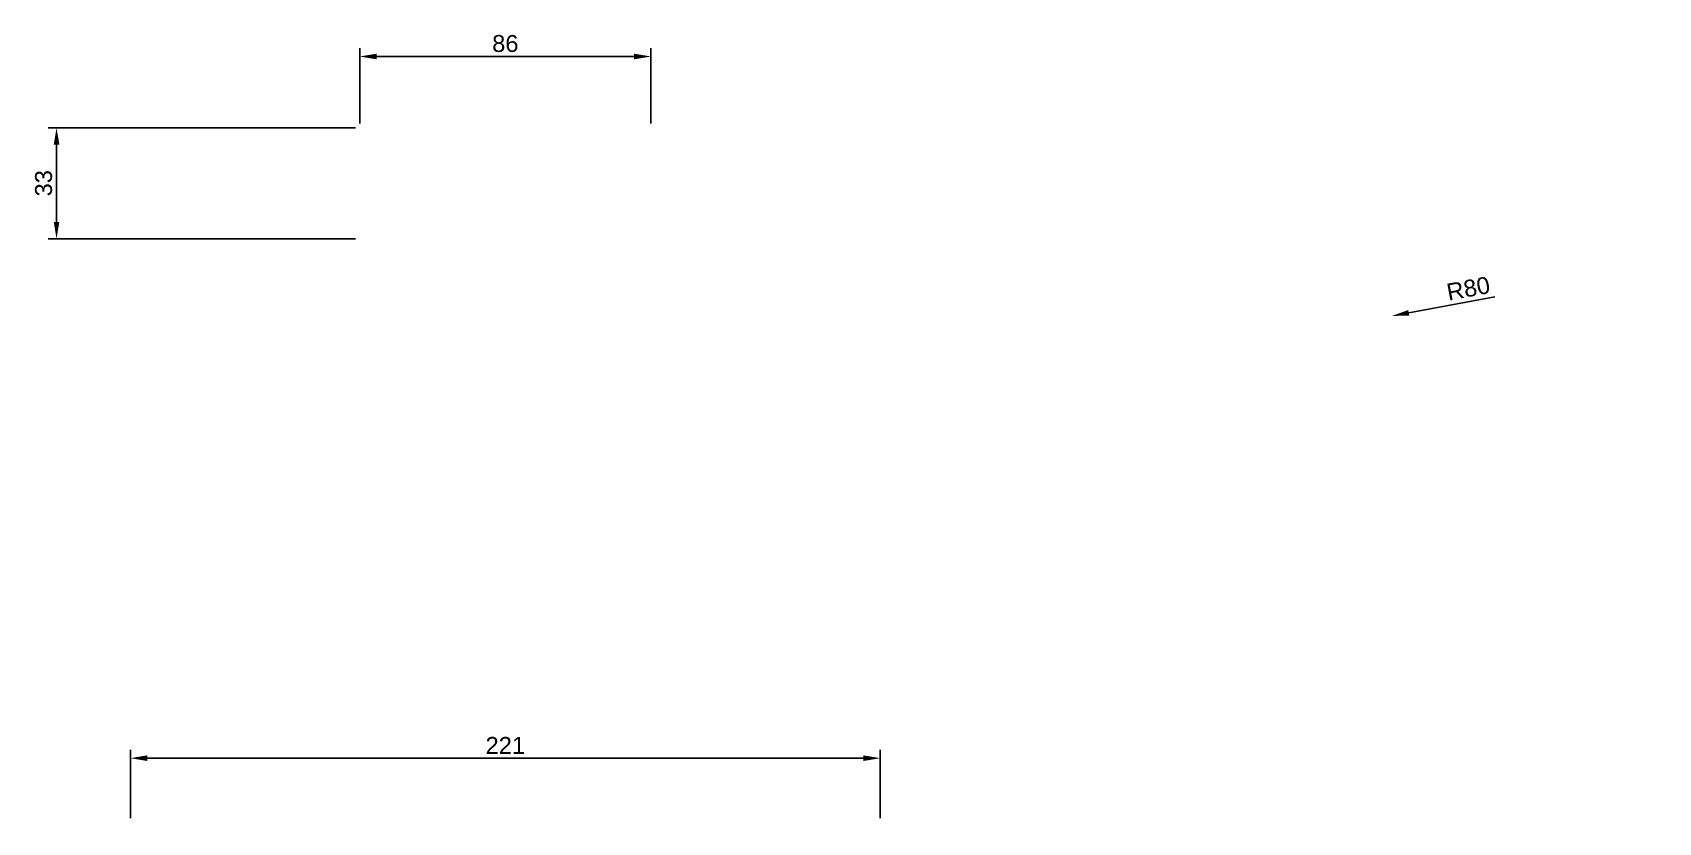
# Paper-space layout 'Vederi Auxiliare_Schite' of a CAD drawing. Header units: millimetres. Extents: x 8 to 248, y 69 to 185.
import ezdxf

# ---------------------------------------------------------------- set-up
doc = ezdxf.new("R2010")
doc.units = ezdxf.units.MM
doc.layers.add('dim', color=3, linetype='Continuous')
doc.styles.get("Standard").update_dxf_attribs({"font": 'arial.ttf'})
doc.dimstyles.new('ISO-25', dxfattribs={"dimtxt": 2.5, "dimasz": 2.5, "dimexe": 1.25, "dimexo": 0.625, "dimtad": 1, "dimtxsty": 'Standard', "dimcen": 2.5, "dimadec": 0, "dimazin": 0, "dimtfac": 1, "dimtmove": 0, "dimatfit": 3, "dimfxl": 1, "dimarcsym": 0})

# ---------------------------------------------------------------- blocks, each defined once
blk = doc.blocks.new('*D16')
at = {"layer": 'Defpoints', "color": 0, "transparency": 16777216}
for p in [(99.51, 181.73), (56.55, 171.22), (99.51, 171.22)]:
    blk.add_point(p, dxfattribs=at)
at = {"layer": 'dim', "color": 0, "lineweight": -2, "transparency": 16777216}
for p, q in [((56.55, 171.84), (56.55, 182.98)), ((99.51, 171.84), (99.51, 182.98)), ((59.05, 181.73), (97.01, 181.73))]:
    blk.add_line(p, q, dxfattribs=at)
at = {"layer": 'dim', "color": 0, "transparency": 16777216}
for points in [[(59.05, 182.15), (59.05, 181.31), (56.55, 181.73)], [(97.01, 182.15), (97.01, 181.31), (99.51, 181.73)]]:
    blk.add_solid(points, dxfattribs=at)
at = {"layer": 'dim', "color": 0, "transparency": 16777216, "insert": (78.03, 183.63), "char_height": 2.5, "attachment_point": 5}
blk.add_mtext('86', dxfattribs=at)
blk = doc.blocks.new('*D17')
at = {"layer": 'Defpoints', "color": 0, "transparency": 16777216}
for p in [(56.55, 171.22), (11.84, 154.83), (56.55, 154.83)]:
    blk.add_point(p, dxfattribs=at)
at = {"layer": 'dim', "color": 0, "lineweight": -2, "transparency": 16777216}
for p, q in [((55.93, 171.22), (10.59, 171.22)), ((11.84, 168.72), (11.84, 157.33)), ((55.93, 154.83), (10.59, 154.83))]:
    blk.add_line(p, q, dxfattribs=at)
at = {"layer": 'dim', "color": 0, "transparency": 16777216}
for points in [[(11.43, 168.72), (12.26, 168.72), (11.84, 171.22)], [(11.43, 157.33), (12.26, 157.33), (11.84, 154.83)]]:
    blk.add_solid(points, dxfattribs=at)
at = {"layer": 'dim', "color": 0, "transparency": 16777216, "insert": (9.94, 163.03), "char_height": 2.5, "attachment_point": 5, "rotation": 90}
blk.add_mtext('33', dxfattribs=at)
blk = doc.blocks.new('*D18')
at = {"layer": 'Defpoints', "color": 0, "transparency": 16777216}
for p in [(248.11, 150.81), (208.81, 143.45)]:
    blk.add_point(p, dxfattribs=at)
at = {"layer": 'dim', "color": 0, "lineweight": -2, "transparency": 16777216}
blk.add_line((223.95, 146.28), (211.27, 143.91), dxfattribs=at)
at = {"layer": 'dim', "color": 0, "transparency": 16777216}
blk.add_solid([(211.19, 144.32), (211.35, 143.5), (208.81, 143.45)], dxfattribs=at)
at = {"layer": 'dim', "color": 0, "transparency": 16777216, "insert": (220.06, 147.49), "char_height": 2.5, "attachment_point": 5, "rotation": 10.6149}
blk.add_mtext('R80', dxfattribs=at)
blk = doc.blocks.new('*D19')
at = {"layer": 'Defpoints', "color": 0, "transparency": 16777216}
for p in [(133.32, 78.2), (22.75, 68.71), (133.32, 68.71)]:
    blk.add_point(p, dxfattribs=at)
at = {"layer": 'dim', "color": 0, "lineweight": -2, "transparency": 16777216}
for p, q in [((22.75, 69.33), (22.75, 79.45)), ((133.32, 69.33), (133.32, 79.45)), ((25.25, 78.2), (130.82, 78.2))]:
    blk.add_line(p, q, dxfattribs=at)
at = {"layer": 'dim', "color": 0, "transparency": 16777216}
for points in [[(25.25, 78.62), (25.25, 77.78), (22.75, 78.2)], [(130.82, 78.62), (130.82, 77.78), (133.32, 78.2)]]:
    blk.add_solid(points, dxfattribs=at)
at = {"layer": 'dim', "color": 0, "transparency": 16777216, "insert": (78.03, 80.08), "char_height": 2.5, "attachment_point": 5}
blk.add_mtext('221', dxfattribs=at)

psp = doc.layouts.new('Vederi Auxiliare_Schite')

# ---------------------------------------------------------------- dimensions: what is measured, and where the dimension line sits
at = {"layer": 'dim'}
for base, p1, p2, picture, middle in [((99.51, 181.73), (56.55, 171.22), (99.51, 171.22), '*D16', (78.03, 183.63)), ((133.32, 78.2), (22.75, 68.71), (133.32, 68.71), '*D19', (78.03, 80.08))]:
    dim = psp.add_linear_dim(base=base, p1=p1, p2=p2, dimstyle='ISO-25', override={"dimdec": 0, "dimlfac": -2}, dxfattribs=at)
    dim.commit()
    dim.dimension.update_dxf_attribs({"geometry": picture, "text_midpoint": middle})
dim = psp.add_linear_dim(base=(11.84, 154.83), p1=(56.55, 171.22), p2=(56.55, 154.83), angle=90, dimstyle='ISO-25', override={"dimdec": 0, "dimlfac": -2}, dxfattribs=at)
dim.commit()
dim.dimension.update_dxf_attribs({"geometry": '*D17', "text_midpoint": (9.94, 163.03)})
dim = psp.add_radius_dim(center=(248.11, 150.81), mpoint=(208.81, 143.45), dimstyle='ISO-25', override={"dimdec": 0, "dimlfac": -2}, dxfattribs=at)
dim.commit()
dim.dimension.update_dxf_attribs({"geometry": '*D18', "text_midpoint": (220.41, 145.62), "dimtype": 164})

doc.saveas('drawing.dxf')
